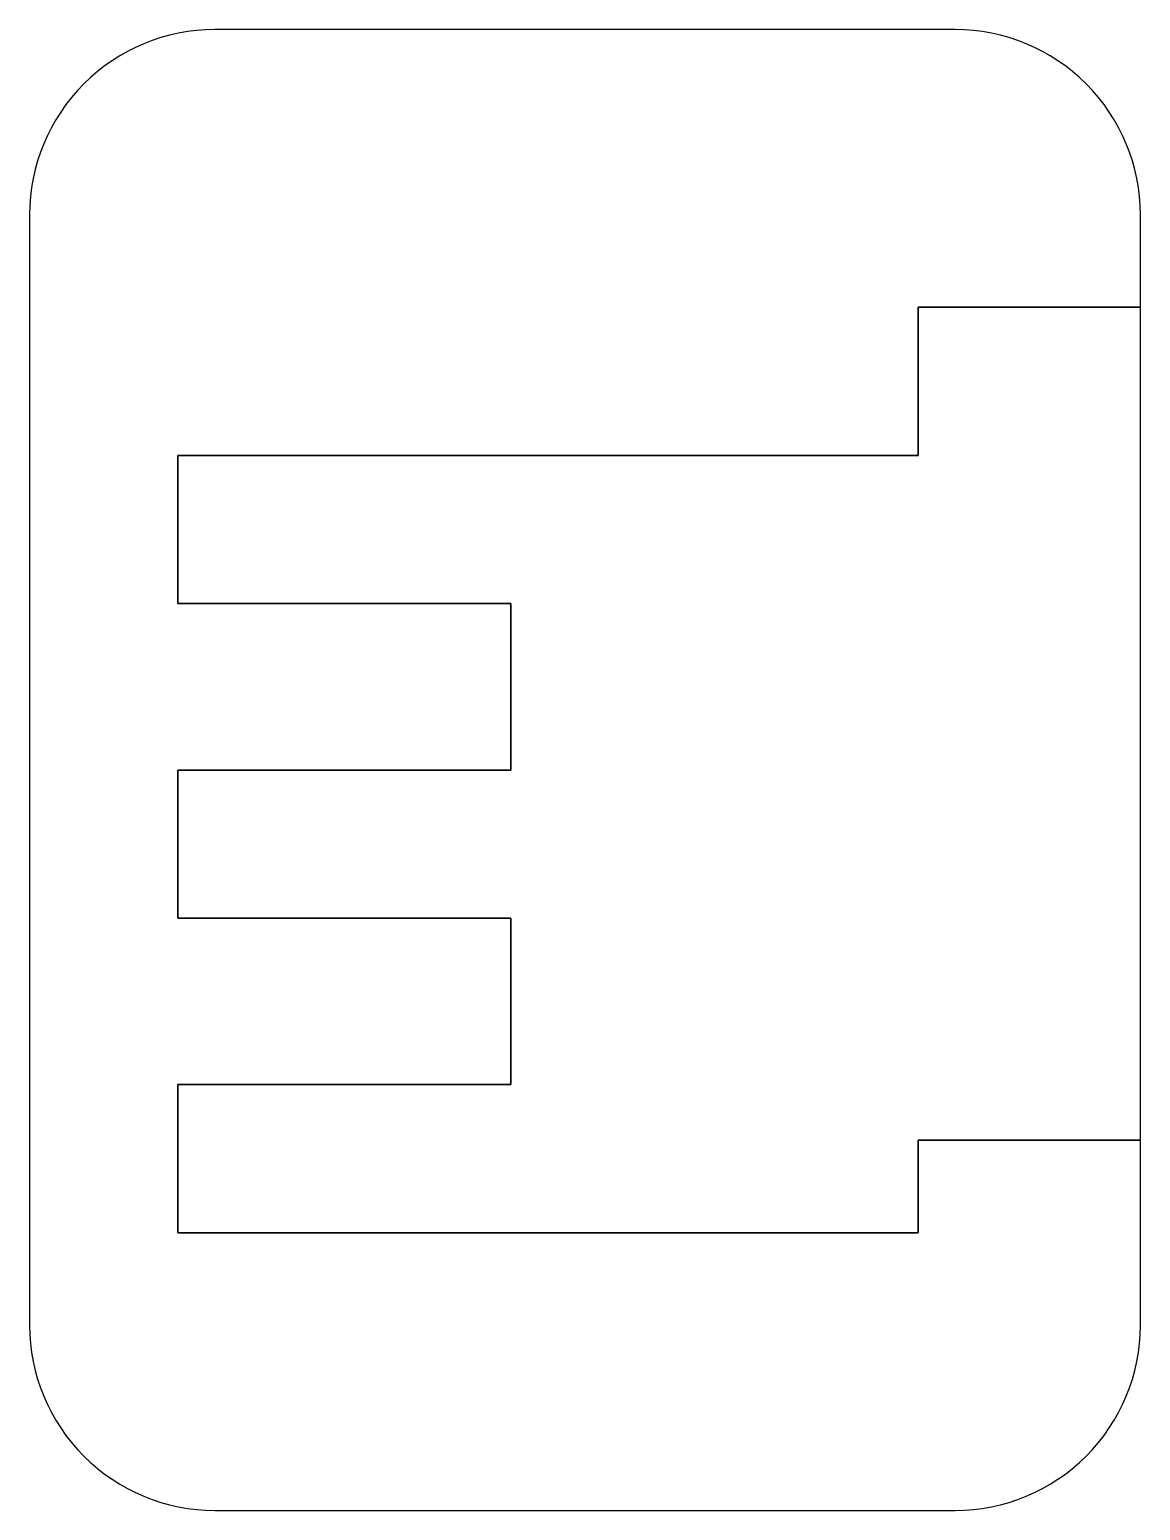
# Model space of a CAD drawing. Header units: millimetres. Extents: x -15 to 15, y -20 to 20.
import ezdxf

# ---------------------------------------------------------------- set-up
doc = ezdxf.new("R2010")
doc.units = ezdxf.units.MM

msp = doc.modelspace()

# ---------------------------------------------------------------- linework, layer by layer
msp.add_lwpolyline([(10, -20, 0.414214), (15, -15), (15, -10), (9, -10), (9, -12.5), (-11, -12.5), (-11, -8.5), (-2, -8.5), (-2, -4), (-11, -4), (-11, 0), (-2, 0), (-2, 4.5), (-11, 4.5), (-11, 8.5), (9, 8.5), (9, 12.5), (15, 12.5), (15, 15, 0.414214), (10, 20), (-10, 20, 0.414214), (-15, 15), (-15, -15, 0.414214), (-10, -20)], format="xyb", close=True)
msp.add_lwpolyline([(-2, 0), (-11, 0), (-11, -4), (-2, -4), (-2, -8.5), (-11, -8.5), (-11, -12.5), (9, -12.5), (9, -10), (15, -10), (15, 12.5), (9, 12.5), (9, 8.5), (-11, 8.5), (-11, 4.5), (-2, 4.5)], close=True)

doc.saveas('drawing.dxf')
